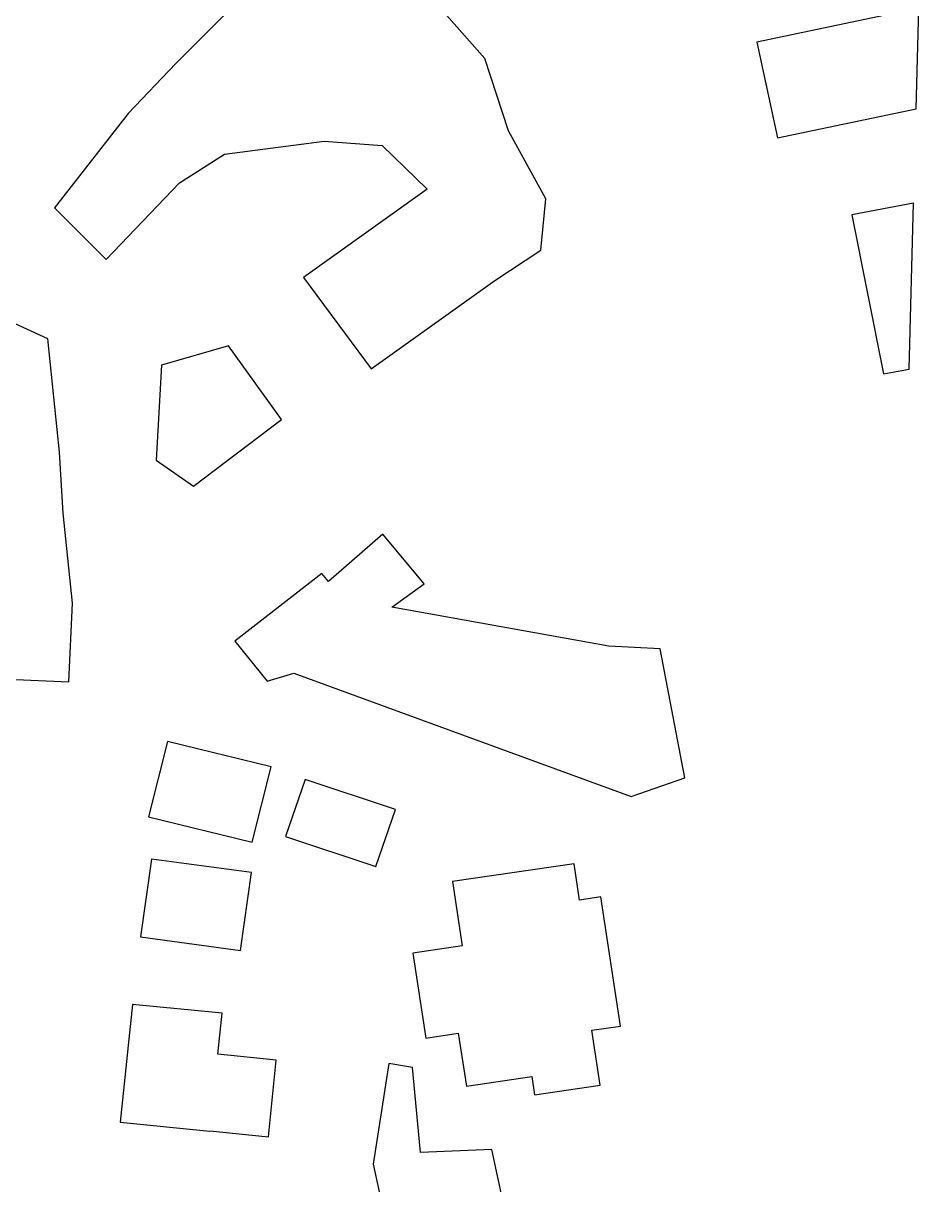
# Model space of a CAD drawing. Extents: x -255 to 680, y -360 to 140.
# Drawn here: x 50.6 to 139.5, y -228.1 to -112.9 of the extents above; entities that cross this region are included whole.
import ezdxf

# ---------------------------------------------------------------- set-up
doc = ezdxf.new("R2010")
doc.units = 0
doc.layers.add('CALQUE_1', color=7, linetype='CONTINUOUS')

# ---------------------------------------------------------------- blocks, each defined once
blk = doc.blocks.new('BLOCK_3')
at = {"layer": 'CALQUE_1', "color": 7}
for points in [[(66.15, -128.75), (70.6, -125.93), (80.48, -124.62), (86.25, -125.06), (90.7, -129.38), (84.91, -133.52), (78.43, -138.14), (85.16, -147.21), (91.64, -142.58), (97.41, -138.44), (101.99, -135.44), (102.48, -130.35), (98.78, -123.61), (96.43, -116.44), (89.86, -108.95), (79.1, -105.75), (74.05, -108.64), (65.77, -116.92), (61.06, -121.88), (53.74, -131.25), (58.87, -136.36), (66.15, -128.75)], [(125.46, -124.31), (139.2, -121.43), (139.47, -111.44), (123.39, -114.8), (125.46, -124.31)], [(135.96, -147.72), (138.51, -147.24), (138.95, -130.78), (132.84, -131.93), (135.96, -147.72)], [(54.62, -161.53), (54.26, -155.47), (53.09, -144.23), (48.57, -142.15), (36.95, -148.59), (27.36, -153.61), (30.37, -160.23), (39.82, -156.76), (44.99, -156), (45.36, -162.08), (44.99, -169.98), (44.63, -177.78), (55.17, -178.25), (55.53, -170.45), (54.62, -161.53)], [(71, -144.92), (64.37, -146.86), (63.83, -156.26), (67.53, -158.85), (76.27, -152.23), (71, -144.92)], [(116.25, -187.77), (113.82, -174.99), (108.73, -174.71), (87.2, -170.86), (90.41, -168.52), (86.3, -163.61), (80.93, -168.32), (80.25, -167.51), (71.65, -174.23), (74.84, -178.18), (77.48, -177.41), (110.95, -189.63), (116.25, -187.77)], [(75.25, -186.69), (64.96, -184.18), (63.07, -191.64), (73.36, -194.14), (75.25, -186.69)], [(85.63, -196.56), (87.58, -190.9), (78.6, -187.94), (76.66, -193.59), (85.63, -196.56)], [(72.21, -204.9), (73.28, -197.17), (63.36, -195.84), (62.28, -203.56), (72.21, -204.9)], [(107.95, -199.59), (105.83, -199.91), (105.28, -196.3), (93.21, -198.06), (94.18, -204.44), (89.3, -205.15), (90.57, -213.58), (93.8, -213.11), (94.6, -218.35), (101.08, -217.4), (101.36, -219.22), (107.88, -218.27), (107.05, -212.79), (109.88, -212.39), (107.95, -199.59)], [(69.17, -222.8), (74.96, -223.38), (75.74, -215.77), (69.96, -215.19), (70.38, -211.13), (61.48, -210.24), (61.06, -214.32), (60.27, -221.93), (69.17, -222.81), (69.17, -222.8)], [(90.05, -224.94), (89.27, -216.52), (86.9, -216.11), (85.37, -226.09), (86.9, -233.19), (98.45, -230.79), (97.13, -224.64), (90.05, -224.94)]]:
    blk.add_lwpolyline(points, dxfattribs=at)
blk = doc.blocks.new('BLOCK_2')
at = {"layer": 'CALQUE_1'}
blk.add_blockref('BLOCK_3', (0, 0), dxfattribs=at)

msp = doc.modelspace()

# ---------------------------------------------------------------- block references
at = {"layer": 'CALQUE_1'}
msp.add_blockref('BLOCK_2', (0, 0), dxfattribs=at)

doc.saveas('drawing.dxf')
